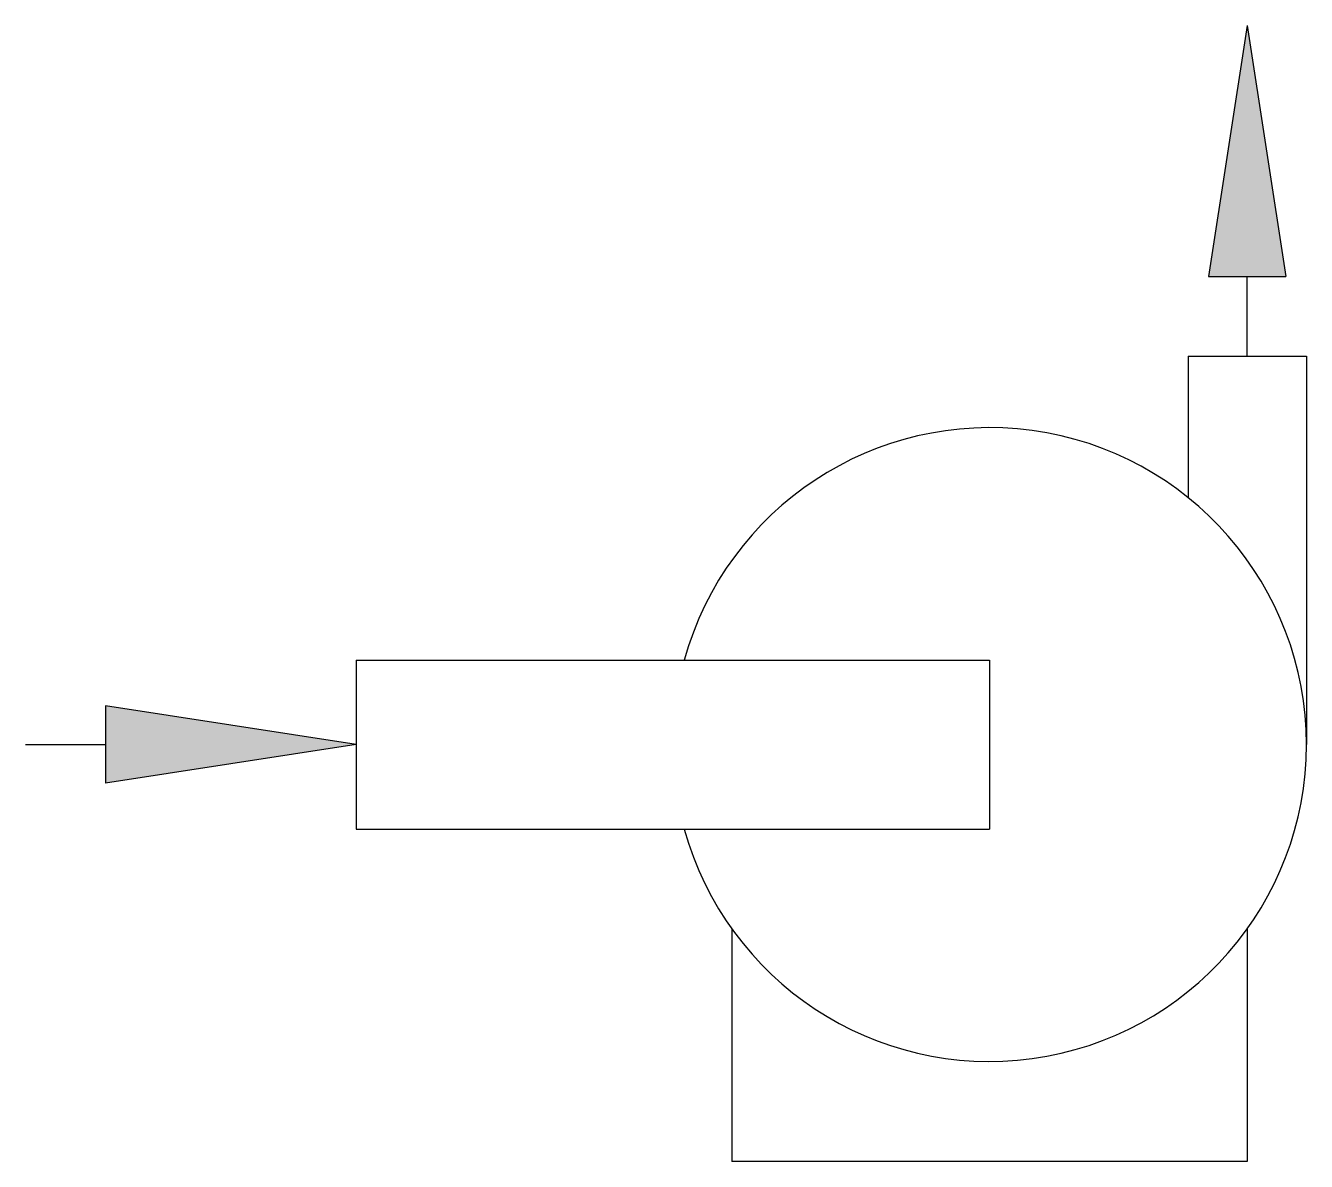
# Model space of a CAD drawing. Header units: millimetres. Extents: x -10097.305 to -10096.699, y 60.942 to 61.48.
import ezdxf

# ---------------------------------------------------------------- set-up
doc = ezdxf.new("R2010")
doc.units = ezdxf.units.MM
doc.header["$LTSCALE"] = 10
doc.layers.add('Tub_equipamentos', color=3, linetype='Continuous')

msp = doc.modelspace()

# ---------------------------------------------------------------- hatches: boundary and pattern name
at = {"layer": 'Tub_equipamentos'}
for points in [[(-10096.72667, 61.47952), (-10096.74497, 61.36082), (-10096.70836, 61.36082)], [(-10097.14867, 61.13921), (-10097.26737, 61.15751), (-10097.26737, 61.12091)]]:
    msp.add_hatch(color=1, dxfattribs=at).paths.add_polyline_path(points)

# ---------------------------------------------------------------- linework, layer by layer
for p, q in [((-10096.72667, 61.47952), (-10096.74497, 61.36082)), ((-10096.72667, 61.47952), (-10096.70836, 61.36082)), ((-10096.74497, 61.36082), (-10096.70836, 61.36082)), ((-10096.72667, 61.32305), (-10096.72667, 61.36082)), ((-10096.75467, 61.32305), (-10096.69867, 61.32305)), ((-10096.75467, 61.32305), (-10096.75467, 61.25618)), ((-10096.69867, 61.32305), (-10096.69867, 61.13921)), ((-10097.14867, 61.17921), (-10096.84867, 61.17921)), ((-10097.14867, 61.17921), (-10097.14867, 61.09921)), ((-10096.84867, 61.17921), (-10096.84867, 61.09921)), ((-10097.14867, 61.13921), (-10097.26737, 61.15751)), ((-10097.26737, 61.15751), (-10097.26737, 61.12091)), ((-10097.30514, 61.13921), (-10097.26737, 61.13921)), ((-10097.14867, 61.13921), (-10097.26737, 61.12091)), ((-10097.14867, 61.09921), (-10096.84867, 61.09921)), ((-10096.97067, 61.05194), (-10096.97067, 60.9419)), ((-10096.72667, 61.05194), (-10096.72667, 60.9419)), ((-10096.72667, 60.9419), (-10096.97067, 60.9419))]:
    msp.add_line(p, q, dxfattribs=at)
msp.add_arc((-10096.84867, 61.13921), 0.15, 195.46601, 164.53399, dxfattribs=at)

doc.saveas('drawing.dxf')
